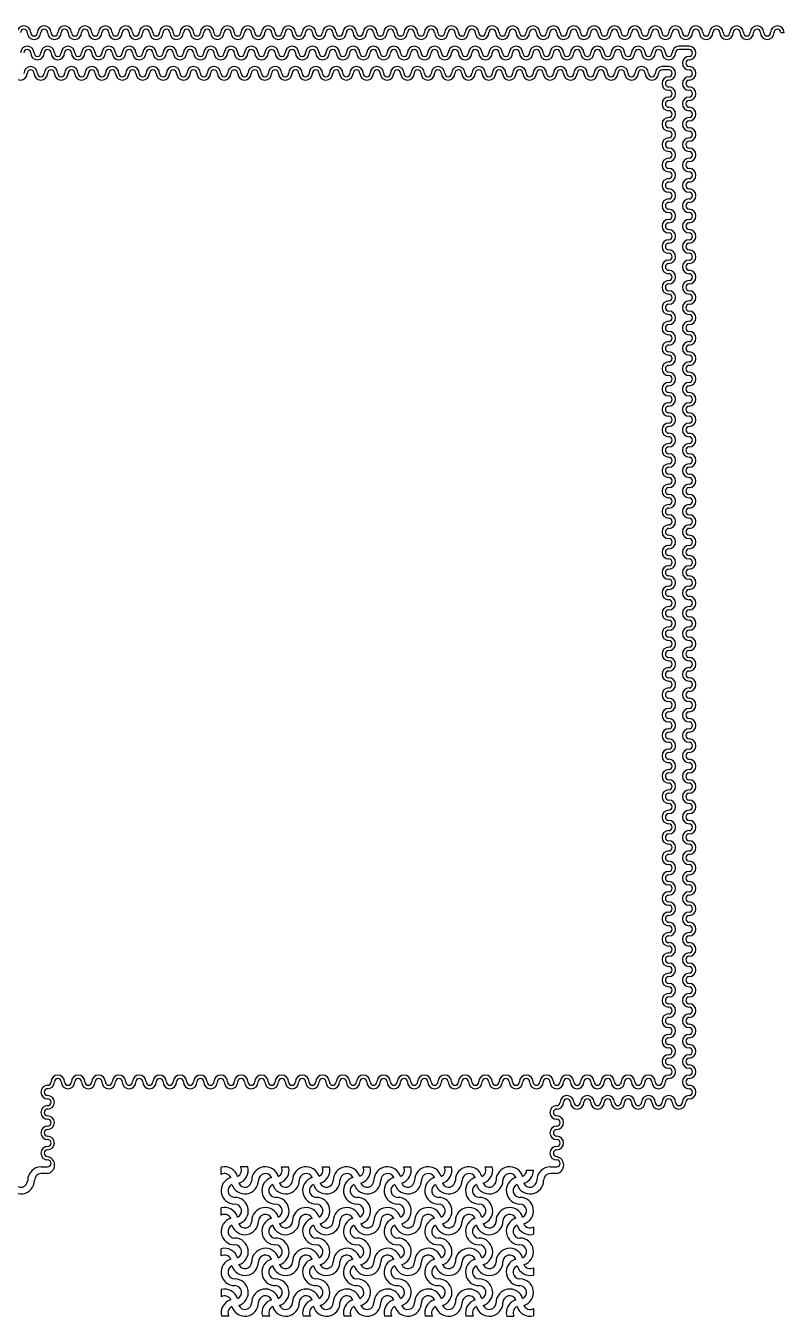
# Model space of a CAD drawing. Header units: millimetres. Extents: x 24 to 153, y 3 to 97.
# Drawn here: x 108 to 152.7, y 3.5 to 79.5 of the extents above; entities that cross this region are included whole.
import ezdxf

# ---------------------------------------------------------------- set-up
doc = ezdxf.new("R2010")
doc.units = ezdxf.units.MM
doc.header["$MEASUREMENT"] = 0
doc.layers.add('MASK_1', color=255, linetype='Continuous')

# ---------------------------------------------------------------- blocks, each defined once
blk = doc.blocks.new('*U8')
for centre, radius, start, end in [((-0.3, 0), 0.4, 0, 180), ((-0.3, 0), 0.2, 0, 180), ((0.3, 0), 0.4, 180, 0), ((0.3, 0), 0.2, 180, 0)]:
    blk.add_arc(centre, radius, start, end)
blk = doc.blocks.new('*U9')
at = {"color": 0, "linetype": 'ByBlock', "lineweight": -2, "transparency": 16777216}
for p in [(0, 0), (1.2, 0), (2.4, 0), (3.6, 0), (4.8, 0), (6, 0), (7.2, 0), (8.4, 0), (9.6, 0), (10.8, 0), (12, 0), (13.2, 0), (14.4, 0), (15.6, 0), (16.8, 0), (18, 0), (19.2, 0), (20.4, 0), (21.6, 0), (22.8, 0), (24, 0), (25.2, 0), (26.4, 0), (27.6, 0), (28.8, 0), (30, 0), (31.2, 0), (32.4, 0)]:
    blk.add_blockref('*U8', p, dxfattribs=at)
blk = doc.blocks.new('*U10')
for centre, radius, start, end in [((-0.3, 0), 0.4, 0, 180), ((-0.3, 0), 0.2, 0, 180), ((0.3, 0), 0.4, 180, 0), ((0.3, 0), 0.2, 180, 0)]:
    blk.add_arc(centre, radius, start, end)
blk = doc.blocks.new('*U11')
at = {"color": 0, "linetype": 'ByBlock', "lineweight": -2, "transparency": 16777216}
for p in [(0, 0), (1.2, 0), (2.4, 0), (3.6, 0)]:
    blk.add_blockref('*U10', p, dxfattribs=at)

msp = doc.modelspace()

# ---------------------------------------------------------------- linework, layer by layer
for p, q in [((152.531, 79.052), (152.731, 79.052)), ((147.131, 78.252), (146.531, 78.252)), ((147.131, 78.052), (146.531, 78.052)), ((145.931, 77.052), (145.531, 77.052)), ((145.931, 76.852), (145.531, 76.852)), ((108.956, 12.252), (109.331, 12.252)), ((119.556, 11.799), (119.556, 12.227)), ((121.13, 12.252), (120.702, 12.252)), ((123.102, 12.252), (123.53, 12.252)), ((125.502, 12.252), (125.93, 12.252)), ((127.902, 12.252), (128.33, 12.252)), ((130.302, 12.252), (130.73, 12.252)), ((132.702, 12.252), (133.13, 12.252)), ((135.102, 12.252), (135.53, 12.252)), ((138.956, 12.252), (139.331, 12.252)), ((109.331, 11.852), (108.956, 11.852)), ((137.556, 12.052), (137.956, 12.052)), ((139.331, 11.852), (138.956, 11.852)), ((119.556, 9.399), (119.556, 9.827)), ((137.956, 8.706), (137.956, 8.278)), ((119.556, 6.999), (119.556, 7.427)), ((137.956, 6.306), (137.956, 5.878)), ((119.556, 5.027), (119.556, 4.599)), ((137.956, 3.906), (137.956, 3.478)), ((120.009, 3.452), (119.581, 3.452)), ((122.409, 3.452), (121.981, 3.452)), ((124.809, 3.452), (124.381, 3.452)), ((127.209, 3.452), (126.781, 3.452)), ((129.609, 3.452), (129.181, 3.452)), ((132.009, 3.452), (131.581, 3.452)), ((134.409, 3.452), (133.981, 3.452)), ((136.381, 3.452), (136.809, 3.452))]:
    msp.add_line(p, q)
for centre, radius, start, end in [((107.931, 79.052), 0.4, 0, 180), ((107.931, 79.052), 0.2, 0, 180), ((108.531, 79.052), 0.4, 180, 0), ((108.531, 79.052), 0.2, 180, 0), ((109.131, 79.052), 0.4, 0, 180), ((109.131, 79.052), 0.2, 0, 180), ((109.731, 79.052), 0.4, 180, 0), ((109.731, 79.052), 0.2, 180, 0), ((110.331, 79.052), 0.4, 0, 180), ((110.331, 79.052), 0.2, 0, 180), ((110.931, 79.052), 0.4, 180, 0), ((110.931, 79.052), 0.2, 180, 0), ((111.531, 79.052), 0.4, 0, 180), ((111.531, 79.052), 0.2, 0, 180), ((112.131, 79.052), 0.4, 180, 0), ((112.131, 79.052), 0.2, 180, 0), ((112.731, 79.052), 0.4, 0, 180), ((112.731, 79.052), 0.2, 0, 180), ((113.331, 79.052), 0.4, 180, 0), ((113.331, 79.052), 0.2, 180, 0), ((113.931, 79.052), 0.4, 0, 180), ((113.931, 79.052), 0.2, 0, 180), ((114.531, 79.052), 0.4, 180, 0), ((114.531, 79.052), 0.2, 180, 0), ((115.131, 79.052), 0.4, 0, 180), ((115.131, 79.052), 0.2, 0, 180), ((115.731, 79.052), 0.4, 180, 0), ((115.731, 79.052), 0.2, 180, 0), ((116.331, 79.052), 0.4, 0, 180), ((116.331, 79.052), 0.2, 0, 180), ((116.931, 79.052), 0.4, 180, 0), ((116.931, 79.052), 0.2, 180, 0), ((117.531, 79.052), 0.4, 0, 180), ((117.531, 79.052), 0.2, 0, 180), ((118.131, 79.052), 0.4, 180, 0), ((118.131, 79.052), 0.2, 180, 0), ((118.731, 79.052), 0.4, 0, 180), ((118.731, 79.052), 0.2, 0, 180), ((119.331, 79.052), 0.4, 180, 0), ((119.331, 79.052), 0.2, 180, 0), ((119.931, 79.052), 0.4, 0, 180), ((119.931, 79.052), 0.2, 0, 180), ((120.531, 79.052), 0.4, 180, 0), ((120.531, 79.052), 0.2, 180, 0), ((121.131, 79.052), 0.4, 0, 180), ((121.131, 79.052), 0.2, 0, 180), ((121.731, 79.052), 0.4, 180, 0), ((121.731, 79.052), 0.2, 180, 0), ((122.331, 79.052), 0.4, 0, 180), ((122.331, 79.052), 0.2, 0, 180), ((122.931, 79.052), 0.4, 180, 0), ((122.931, 79.052), 0.2, 180, 0), ((123.531, 79.052), 0.4, 0, 180), ((123.531, 79.052), 0.2, 0, 180), ((124.131, 79.052), 0.4, 180, 0), ((124.131, 79.052), 0.2, 180, 0), ((124.731, 79.052), 0.4, 0, 180), ((124.731, 79.052), 0.2, 0, 180), ((125.331, 79.052), 0.4, 180, 0), ((125.331, 79.052), 0.2, 180, 0), ((125.931, 79.052), 0.4, 0, 180), ((125.931, 79.052), 0.2, 0, 180), ((126.531, 79.052), 0.4, 180, 0), ((126.531, 79.052), 0.2, 180, 0), ((127.131, 79.052), 0.4, 0, 180), ((127.131, 79.052), 0.2, 0, 180), ((127.731, 79.052), 0.4, 180, 0), ((127.731, 79.052), 0.2, 180, 0), ((128.331, 79.052), 0.4, 0, 180), ((128.331, 79.052), 0.2, 0, 180), ((128.931, 79.052), 0.4, 180, 0), ((128.931, 79.052), 0.2, 180, 0), ((129.531, 79.052), 0.4, 0, 180), ((129.531, 79.052), 0.2, 0, 180), ((130.131, 79.052), 0.4, 180, 0), ((130.131, 79.052), 0.2, 180, 0), ((130.731, 79.052), 0.4, 0, 180), ((130.731, 79.052), 0.2, 0, 180), ((131.331, 79.052), 0.4, 180, 0), ((131.331, 79.052), 0.2, 180, 0), ((131.931, 79.052), 0.4, 0, 180), ((131.931, 79.052), 0.2, 0, 180), ((132.531, 79.052), 0.4, 180, 0), ((132.531, 79.052), 0.2, 180, 0), ((133.131, 79.052), 0.4, 0, 180), ((133.131, 79.052), 0.2, 0, 180), ((133.731, 79.052), 0.4, 180, 0), ((133.731, 79.052), 0.2, 180, 0), ((134.331, 79.052), 0.4, 0, 180), ((134.331, 79.052), 0.2, 0, 180), ((134.931, 79.052), 0.4, 180, 0), ((134.931, 79.052), 0.2, 180, 0), ((135.531, 79.052), 0.4, 0, 180), ((135.531, 79.052), 0.2, 0, 180), ((136.131, 79.052), 0.4, 180, 0), ((136.131, 79.052), 0.2, 180, 0), ((136.731, 79.052), 0.4, 0, 180), ((136.731, 79.052), 0.2, 0, 180), ((137.331, 79.052), 0.4, 180, 0), ((137.331, 79.052), 0.2, 180, 0), ((137.931, 79.052), 0.4, 0, 180), ((137.931, 79.052), 0.2, 0, 180), ((138.531, 79.052), 0.4, 180, 0), ((138.531, 79.052), 0.2, 180, 0), ((139.131, 79.052), 0.4, 0, 180), ((139.131, 79.052), 0.2, 0, 180), ((139.731, 79.052), 0.4, 180, 0), ((139.731, 79.052), 0.2, 180, 0), ((140.331, 79.052), 0.4, 0, 180), ((140.331, 79.052), 0.2, 0, 180), ((140.931, 79.052), 0.4, 180, 0), ((140.931, 79.052), 0.2, 180, 0), ((141.531, 79.052), 0.4, 0, 180), ((141.531, 79.052), 0.2, 0, 180), ((142.131, 79.052), 0.4, 180, 0), ((142.131, 79.052), 0.2, 180, 0), ((142.731, 79.052), 0.4, 0, 180), ((142.731, 79.052), 0.2, 0, 180), ((143.331, 79.052), 0.4, 180, 0), ((143.331, 79.052), 0.2, 180, 0), ((143.931, 79.052), 0.4, 0, 180), ((143.931, 79.052), 0.2, 0, 180), ((144.531, 79.052), 0.4, 180, 0), ((144.531, 79.052), 0.2, 180, 0), ((145.131, 79.052), 0.4, 0, 180), ((145.131, 79.052), 0.2, 0, 180), ((145.731, 79.052), 0.4, 180, 0), ((145.731, 79.052), 0.2, 180, 0), ((146.331, 79.052), 0.4, 0, 180), ((146.331, 79.052), 0.2, 0, 180), ((146.931, 79.052), 0.4, 180, 0), ((146.931, 79.052), 0.2, 180, 0), ((147.531, 79.052), 0.4, 0, 180), ((147.531, 79.052), 0.2, 0, 180), ((148.131, 79.052), 0.4, 180, 0), ((148.131, 79.052), 0.2, 180, 0), ((148.731, 79.052), 0.4, 0, 180), ((148.731, 79.052), 0.2, 0, 180), ((149.331, 79.052), 0.4, 180, 0), ((149.331, 79.052), 0.2, 180, 0), ((149.931, 79.052), 0.4, 0, 180), ((149.931, 79.052), 0.2, 0, 180), ((150.531, 79.052), 0.4, 180, 0), ((150.531, 79.052), 0.2, 180, 0), ((151.131, 79.052), 0.4, 0, 180), ((151.131, 79.052), 0.2, 0, 180), ((151.731, 79.052), 0.4, 180, 0), ((151.731, 79.052), 0.2, 180, 0), ((152.331, 79.052), 0.4, 0, 180), ((152.331, 79.052), 0.2, 0, 180), ((108.131, 77.852), 0.4, 0, 180), ((108.131, 77.852), 0.2, 0, 180), ((108.731, 77.852), 0.4, 180, 0), ((108.731, 77.852), 0.2, 180, 0), ((109.331, 77.852), 0.4, 0, 180), ((109.331, 77.852), 0.2, 0, 180), ((109.931, 77.852), 0.4, 180, 0), ((109.931, 77.852), 0.2, 180, 0), ((110.531, 77.852), 0.4, 0, 180), ((110.531, 77.852), 0.2, 0, 180), ((111.131, 77.852), 0.4, 180, 0), ((111.131, 77.852), 0.2, 180, 0), ((111.731, 77.852), 0.4, 0, 180), ((111.731, 77.852), 0.2, 0, 180), ((112.331, 77.852), 0.4, 180, 0), ((112.331, 77.852), 0.2, 180, 0), ((112.931, 77.852), 0.4, 0, 180), ((112.931, 77.852), 0.2, 0, 180), ((113.531, 77.852), 0.4, 180, 0), ((113.531, 77.852), 0.2, 180, 0), ((114.131, 77.852), 0.4, 0, 180), ((114.131, 77.852), 0.2, 0, 180), ((114.731, 77.852), 0.4, 180, 0), ((114.731, 77.852), 0.2, 180, 0), ((115.331, 77.852), 0.4, 0, 180), ((115.331, 77.852), 0.2, 0, 180), ((115.931, 77.852), 0.4, 180, 0), ((115.931, 77.852), 0.2, 180, 0), ((116.531, 77.852), 0.4, 0, 180), ((116.531, 77.852), 0.2, 0, 180), ((117.131, 77.852), 0.4, 180, 0), ((117.131, 77.852), 0.2, 180, 0), ((117.731, 77.852), 0.4, 0, 180), ((117.731, 77.852), 0.2, 0, 180), ((118.331, 77.852), 0.4, 180, 0), ((118.331, 77.852), 0.2, 180, 0), ((118.931, 77.852), 0.4, 0, 180), ((118.931, 77.852), 0.2, 0, 180), ((119.531, 77.852), 0.4, 180, 0), ((119.531, 77.852), 0.2, 180, 0), ((120.131, 77.852), 0.4, 0, 180), ((120.131, 77.852), 0.2, 0, 180), ((120.731, 77.852), 0.4, 180, 0), ((120.731, 77.852), 0.2, 180, 0), ((121.331, 77.852), 0.4, 0, 180), ((121.331, 77.852), 0.2, 0, 180), ((121.931, 77.852), 0.4, 180, 0), ((121.931, 77.852), 0.2, 180, 0), ((122.531, 77.852), 0.4, 0, 180), ((122.531, 77.852), 0.2, 0, 180), ((123.131, 77.852), 0.4, 180, 0), ((123.131, 77.852), 0.2, 180, 0), ((123.731, 77.852), 0.4, 0, 180), ((123.731, 77.852), 0.2, 0, 180), ((124.331, 77.852), 0.4, 180, 0), ((124.331, 77.852), 0.2, 180, 0), ((124.931, 77.852), 0.4, 0, 180), ((124.931, 77.852), 0.2, 0, 180), ((125.531, 77.852), 0.4, 180, 0), ((125.531, 77.852), 0.2, 180, 0), ((126.131, 77.852), 0.4, 0, 180), ((126.131, 77.852), 0.2, 0, 180), ((126.731, 77.852), 0.4, 180, 0), ((126.731, 77.852), 0.2, 180, 0), ((127.331, 77.852), 0.4, 0, 180), ((127.331, 77.852), 0.2, 0, 180), ((127.931, 77.852), 0.4, 180, 0), ((127.931, 77.852), 0.2, 180, 0), ((128.531, 77.852), 0.4, 0, 180), ((128.531, 77.852), 0.2, 0, 180), ((129.131, 77.852), 0.4, 180, 0), ((129.131, 77.852), 0.2, 180, 0), ((129.731, 77.852), 0.4, 0, 180), ((129.731, 77.852), 0.2, 0, 180), ((130.331, 77.852), 0.4, 180, 0), ((130.331, 77.852), 0.2, 180, 0), ((130.931, 77.852), 0.4, 0, 180), ((130.931, 77.852), 0.2, 0, 180), ((131.531, 77.852), 0.4, 180, 0), ((131.531, 77.852), 0.2, 180, 0), ((132.131, 77.852), 0.4, 0, 180), ((132.131, 77.852), 0.2, 0, 180), ((132.731, 77.852), 0.4, 180, 0), ((132.731, 77.852), 0.2, 180, 0), ((133.331, 77.852), 0.4, 0, 180), ((133.331, 77.852), 0.2, 0, 180), ((133.931, 77.852), 0.4, 180, 0), ((133.931, 77.852), 0.2, 180, 0), ((134.531, 77.852), 0.4, 0, 180), ((134.531, 77.852), 0.2, 0, 180), ((135.131, 77.852), 0.4, 180, 0), ((135.131, 77.852), 0.2, 180, 0), ((135.731, 77.852), 0.4, 0, 180), ((135.731, 77.852), 0.2, 0, 180), ((136.331, 77.852), 0.4, 180, 0), ((136.331, 77.852), 0.2, 180, 0), ((136.931, 77.852), 0.4, 0, 180), ((136.931, 77.852), 0.2, 0, 180), ((137.531, 77.852), 0.4, 180, 0), ((137.531, 77.852), 0.2, 180, 0), ((138.131, 77.852), 0.4, 0, 180), ((138.131, 77.852), 0.2, 0, 180), ((138.731, 77.852), 0.4, 180, 0), ((138.731, 77.852), 0.2, 180, 0), ((139.331, 77.852), 0.4, 0, 180), ((139.331, 77.852), 0.2, 0, 180), ((139.931, 77.852), 0.4, 180, 0), ((139.931, 77.852), 0.2, 180, 0), ((140.531, 77.852), 0.4, 0, 180), ((140.531, 77.852), 0.2, 0, 180), ((141.131, 77.852), 0.4, 180, 0), ((141.131, 77.852), 0.2, 180, 0), ((141.731, 77.852), 0.4, 0, 180), ((141.731, 77.852), 0.2, 0, 180), ((142.331, 77.852), 0.4, 180, 0), ((142.331, 77.852), 0.2, 180, 0), ((142.931, 77.852), 0.4, 0, 180), ((142.931, 77.852), 0.2, 0, 180), ((143.531, 77.852), 0.4, 180, 0), ((143.531, 77.852), 0.2, 180, 0), ((144.131, 77.852), 0.4, 0, 180), ((144.131, 77.852), 0.2, 0, 180), ((144.731, 77.852), 0.4, 180, 0), ((144.731, 77.852), 0.2, 180, 0), ((145.331, 77.852), 0.4, 0, 180), ((145.331, 77.852), 0.2, 0, 180), ((145.931, 77.852), 0.4, 180, 0), ((145.931, 77.852), 0.2, 180, 0), ((146.531, 77.852), 0.4, 90, 180), ((146.531, 77.852), 0.2, 90, 180), ((147.131, 77.852), 0.4, 270, 90), ((147.131, 77.852), 0.2, 270, 90), ((108.331, 76.652), 0.4, 0, 180), ((108.331, 76.652), 0.2, 0, 180), ((109.531, 76.652), 0.4, 0, 180), ((109.531, 76.652), 0.2, 0, 180), ((110.731, 76.652), 0.4, 0, 180), ((110.731, 76.652), 0.2, 0, 180), ((111.931, 76.652), 0.4, 0, 180), ((111.931, 76.652), 0.2, 0, 180), ((113.131, 76.652), 0.4, 0, 180), ((113.131, 76.652), 0.2, 0, 180), ((114.331, 76.652), 0.4, 0, 180), ((114.331, 76.652), 0.2, 0, 180), ((115.531, 76.652), 0.4, 0, 180), ((115.531, 76.652), 0.2, 0, 180), ((116.731, 76.652), 0.4, 0, 180), ((116.731, 76.652), 0.2, 0, 180), ((117.931, 76.652), 0.4, 0, 180), ((117.931, 76.652), 0.2, 0, 180), ((119.131, 76.652), 0.4, 0, 180), ((119.131, 76.652), 0.2, 0, 180), ((120.331, 76.652), 0.4, 0, 180), ((120.331, 76.652), 0.2, 0, 180), ((121.531, 76.652), 0.4, 0, 180), ((121.531, 76.652), 0.2, 0, 180), ((122.731, 76.652), 0.4, 0, 180), ((122.731, 76.652), 0.2, 0, 180), ((123.931, 76.652), 0.4, 0, 180), ((123.931, 76.652), 0.2, 0, 180), ((125.131, 76.652), 0.4, 0, 180), ((125.131, 76.652), 0.2, 0, 180), ((126.331, 76.652), 0.4, 0, 180), ((126.331, 76.652), 0.2, 0, 180), ((127.531, 76.652), 0.4, 0, 180), ((127.531, 76.652), 0.2, 0, 180), ((128.731, 76.652), 0.4, 0, 180), ((128.731, 76.652), 0.2, 0, 180), ((129.931, 76.652), 0.4, 0, 180), ((129.931, 76.652), 0.2, 0, 180), ((131.131, 76.652), 0.4, 0, 180), ((131.131, 76.652), 0.2, 0, 180), ((132.331, 76.652), 0.4, 0, 180), ((132.331, 76.652), 0.2, 0, 180), ((133.531, 76.652), 0.4, 0, 180), ((133.531, 76.652), 0.2, 0, 180), ((134.731, 76.652), 0.4, 0, 180), ((134.731, 76.652), 0.2, 0, 180), ((135.931, 76.652), 0.4, 0, 180), ((135.931, 76.652), 0.2, 0, 180), ((137.131, 76.652), 0.4, 0, 180), ((137.131, 76.652), 0.2, 0, 180), ((138.331, 76.652), 0.4, 0, 180), ((138.331, 76.652), 0.2, 0, 180), ((139.531, 76.652), 0.4, 0, 180), ((139.531, 76.652), 0.2, 0, 180), ((140.731, 76.652), 0.4, 0, 180), ((140.731, 76.652), 0.2, 0, 180), ((141.931, 76.652), 0.4, 0, 180), ((141.931, 76.652), 0.2, 0, 180), ((143.131, 76.652), 0.4, 0, 180), ((143.131, 76.652), 0.2, 0, 180), ((144.331, 76.652), 0.4, 0, 180), ((144.331, 76.652), 0.2, 0, 180), ((145.531, 76.652), 0.4, 90, 180), ((145.531, 76.652), 0.2, 90, 180), ((145.931, 76.652), 0.4, 270, 90), ((145.931, 76.652), 0.2, 270, 90), ((147.131, 76.652), 0.4, 270, 90), ((147.131, 76.652), 0.2, 270, 90), ((107.731, 76.652), 0.4, 180, 0), ((108.931, 76.652), 0.4, 180, 0), ((108.931, 76.652), 0.2, 180, 0), ((110.131, 76.652), 0.4, 180, 0), ((110.131, 76.652), 0.2, 180, 0), ((111.331, 76.652), 0.4, 180, 0), ((111.331, 76.652), 0.2, 180, 0), ((112.531, 76.652), 0.4, 180, 0), ((112.531, 76.652), 0.2, 180, 0), ((113.731, 76.652), 0.4, 180, 0), ((113.731, 76.652), 0.2, 180, 0), ((114.931, 76.652), 0.4, 180, 0), ((114.931, 76.652), 0.2, 180, 0), ((116.131, 76.652), 0.4, 180, 0), ((116.131, 76.652), 0.2, 180, 0), ((117.331, 76.652), 0.4, 180, 0), ((117.331, 76.652), 0.2, 180, 0), ((118.531, 76.652), 0.4, 180, 0), ((118.531, 76.652), 0.2, 180, 0), ((119.731, 76.652), 0.4, 180, 0), ((119.731, 76.652), 0.2, 180, 0), ((120.931, 76.652), 0.4, 180, 0), ((120.931, 76.652), 0.2, 180, 0), ((122.131, 76.652), 0.4, 180, 0), ((122.131, 76.652), 0.2, 180, 0), ((123.331, 76.652), 0.4, 180, 0), ((123.331, 76.652), 0.2, 180, 0), ((124.531, 76.652), 0.4, 180, 0), ((124.531, 76.652), 0.2, 180, 0), ((125.731, 76.652), 0.4, 180, 0), ((125.731, 76.652), 0.2, 180, 0), ((126.931, 76.652), 0.4, 180, 0), ((126.931, 76.652), 0.2, 180, 0), ((128.131, 76.652), 0.4, 180, 0), ((128.131, 76.652), 0.2, 180, 0), ((129.331, 76.652), 0.4, 180, 0), ((129.331, 76.652), 0.2, 180, 0), ((130.531, 76.652), 0.4, 180, 0), ((130.531, 76.652), 0.2, 180, 0), ((131.731, 76.652), 0.4, 180, 0), ((131.731, 76.652), 0.2, 180, 0), ((132.931, 76.652), 0.4, 180, 0), ((132.931, 76.652), 0.2, 180, 0), ((134.131, 76.652), 0.4, 180, 0), ((134.131, 76.652), 0.2, 180, 0), ((135.331, 76.652), 0.4, 180, 0), ((135.331, 76.652), 0.2, 180, 0), ((136.531, 76.652), 0.4, 180, 0), ((136.531, 76.652), 0.2, 180, 0), ((137.731, 76.652), 0.4, 180, 0), ((137.731, 76.652), 0.2, 180, 0), ((138.931, 76.652), 0.4, 180, 0), ((138.931, 76.652), 0.2, 180, 0), ((140.131, 76.652), 0.4, 180, 0), ((140.131, 76.652), 0.2, 180, 0), ((141.331, 76.652), 0.4, 180, 0), ((141.331, 76.652), 0.2, 180, 0), ((142.531, 76.652), 0.4, 180, 0), ((142.531, 76.652), 0.2, 180, 0), ((143.731, 76.652), 0.4, 180, 0), ((143.731, 76.652), 0.2, 180, 0), ((144.931, 76.652), 0.4, 180, 0), ((144.931, 76.652), 0.2, 180, 0), ((145.931, 75.452), 0.4, 270, 90), ((145.931, 75.452), 0.2, 270, 90), ((147.131, 75.452), 0.4, 270, 90), ((147.131, 75.452), 0.2, 270, 90), ((145.931, 74.252), 0.4, 270, 90), ((147.131, 74.252), 0.4, 270, 90), ((145.931, 74.252), 0.2, 270, 90), ((147.131, 74.252), 0.2, 270, 90), ((145.931, 73.052), 0.4, 270, 90), ((145.931, 73.052), 0.2, 270, 90), ((147.131, 73.052), 0.4, 270, 90), ((147.131, 73.052), 0.2, 270, 90), ((145.931, 71.852), 0.4, 270, 90), ((147.131, 71.852), 0.4, 270, 90), ((145.931, 71.852), 0.2, 270, 90), ((147.131, 71.852), 0.2, 270, 90), ((145.931, 70.652), 0.4, 270, 90), ((145.931, 70.652), 0.2, 270, 90), ((147.131, 70.652), 0.4, 270, 90), ((147.131, 70.652), 0.2, 270, 90), ((145.931, 69.452), 0.4, 270, 90), ((145.931, 69.452), 0.2, 270, 90), ((147.131, 69.452), 0.4, 270, 90), ((147.131, 69.452), 0.2, 270, 90), ((145.931, 68.252), 0.4, 270, 90), ((145.931, 68.252), 0.2, 270, 90), ((147.131, 68.252), 0.4, 270, 90), ((147.131, 68.252), 0.2, 270, 90), ((145.931, 67.052), 0.4, 270, 90), ((145.931, 67.052), 0.2, 270, 90), ((147.131, 67.052), 0.4, 270, 90), ((147.131, 67.052), 0.2, 270, 90), ((145.931, 65.852), 0.4, 270, 90), ((147.131, 65.852), 0.4, 270, 90), ((145.931, 65.852), 0.2, 270, 90), ((147.131, 65.852), 0.2, 270, 90), ((145.931, 64.652), 0.4, 270, 90), ((145.931, 64.652), 0.2, 270, 90), ((147.131, 64.652), 0.4, 270, 90), ((147.131, 64.652), 0.2, 270, 90), ((145.931, 63.452), 0.4, 270, 90), ((147.131, 63.452), 0.4, 270, 90), ((145.931, 63.452), 0.2, 270, 90), ((147.131, 63.452), 0.2, 270, 90), ((145.931, 62.252), 0.4, 270, 90), ((145.931, 62.252), 0.2, 270, 90), ((147.131, 62.252), 0.4, 270, 90), ((147.131, 62.252), 0.2, 270, 90), ((145.931, 61.052), 0.4, 270, 90), ((145.931, 61.052), 0.2, 270, 90), ((147.131, 61.052), 0.4, 270, 90), ((147.131, 61.052), 0.2, 270, 90), ((145.931, 59.852), 0.4, 270, 90), ((145.931, 59.852), 0.2, 270, 90), ((147.131, 59.852), 0.4, 270, 90), ((147.131, 59.852), 0.2, 270, 90), ((145.931, 58.652), 0.4, 270, 90), ((145.931, 58.652), 0.2, 270, 90), ((147.131, 58.652), 0.4, 270, 90), ((147.131, 58.652), 0.2, 270, 90), ((145.931, 57.452), 0.4, 270, 90), ((147.131, 57.452), 0.4, 270, 90), ((145.931, 57.452), 0.2, 270, 90), ((147.131, 57.452), 0.2, 270, 90), ((145.931, 56.252), 0.4, 270, 90), ((145.931, 56.252), 0.2, 270, 90), ((147.131, 56.252), 0.4, 270, 90), ((147.131, 56.252), 0.2, 270, 90), ((145.931, 55.052), 0.4, 270, 90), ((145.931, 55.052), 0.2, 270, 90), ((147.131, 55.052), 0.4, 270, 90), ((147.131, 55.052), 0.2, 270, 90), ((145.931, 53.852), 0.4, 270, 90), ((145.931, 53.852), 0.2, 270, 90), ((147.131, 53.852), 0.4, 270, 90), ((147.131, 53.852), 0.2, 270, 90), ((145.931, 52.652), 0.4, 270, 90), ((145.931, 52.652), 0.2, 270, 90), ((147.131, 52.652), 0.4, 270, 90), ((147.131, 52.652), 0.2, 270, 90), ((145.931, 51.452), 0.4, 270, 90), ((147.131, 51.452), 0.4, 270, 90), ((145.931, 51.452), 0.2, 270, 90), ((147.131, 51.452), 0.2, 270, 90), ((145.931, 50.252), 0.4, 270, 90), ((145.931, 50.252), 0.2, 270, 90), ((147.131, 50.252), 0.4, 270, 90), ((147.131, 50.252), 0.2, 270, 90), ((145.931, 49.052), 0.4, 270, 90), ((147.131, 49.052), 0.4, 270, 90), ((145.931, 49.052), 0.2, 270, 90), ((147.131, 49.052), 0.2, 270, 90), ((145.931, 47.852), 0.4, 270, 90), ((145.931, 47.852), 0.2, 270, 90), ((147.131, 47.852), 0.4, 270, 90), ((147.131, 47.852), 0.2, 270, 90), ((145.931, 46.652), 0.4, 270, 90), ((145.931, 46.652), 0.2, 270, 90), ((147.131, 46.652), 0.4, 270, 90), ((147.131, 46.652), 0.2, 270, 90), ((145.931, 45.452), 0.4, 270, 90), ((145.931, 45.452), 0.2, 270, 90), ((147.131, 45.452), 0.4, 270, 90), ((147.131, 45.452), 0.2, 270, 90), ((145.931, 44.252), 0.4, 270, 90), ((145.931, 44.252), 0.2, 270, 90), ((147.131, 44.252), 0.4, 270, 90), ((147.131, 44.252), 0.2, 270, 90), ((145.931, 43.052), 0.4, 270, 90), ((147.131, 43.052), 0.4, 270, 90), ((145.931, 43.052), 0.2, 270, 90), ((147.131, 43.052), 0.2, 270, 90), ((145.931, 41.852), 0.4, 270, 90), ((145.931, 41.852), 0.2, 270, 90), ((147.131, 41.852), 0.4, 270, 90), ((147.131, 41.852), 0.2, 270, 90), ((145.931, 40.652), 0.4, 270, 90), ((147.131, 40.652), 0.4, 270, 90), ((145.931, 40.652), 0.2, 270, 90), ((147.131, 40.652), 0.2, 270, 90), ((145.931, 39.452), 0.4, 270, 90), ((145.931, 39.452), 0.2, 270, 90), ((147.131, 39.452), 0.4, 270, 90), ((147.131, 39.452), 0.2, 270, 90), ((145.931, 38.252), 0.4, 270, 90), ((145.931, 38.252), 0.2, 270, 90), ((147.131, 38.252), 0.4, 270, 90), ((147.131, 38.252), 0.2, 270, 90), ((145.931, 37.052), 0.4, 270, 90), ((145.931, 37.052), 0.2, 270, 90), ((147.131, 37.052), 0.4, 270, 90), ((147.131, 37.052), 0.2, 270, 90), ((145.931, 35.852), 0.4, 270, 90), ((145.931, 35.852), 0.2, 270, 90), ((147.131, 35.852), 0.4, 270, 90), ((147.131, 35.852), 0.2, 270, 90), ((145.931, 34.652), 0.4, 270, 90), ((147.131, 34.652), 0.4, 270, 90), ((145.931, 34.652), 0.2, 270, 90), ((147.131, 34.652), 0.2, 270, 90), ((145.931, 33.452), 0.4, 270, 90), ((145.931, 33.452), 0.2, 270, 90), ((147.131, 33.452), 0.4, 270, 90), ((147.131, 33.452), 0.2, 270, 90), ((145.931, 32.252), 0.4, 270, 90), ((145.931, 32.252), 0.2, 270, 90), ((147.131, 32.252), 0.4, 270, 90), ((147.131, 32.252), 0.2, 270, 90), ((145.931, 31.052), 0.4, 270, 90), ((145.931, 31.052), 0.2, 270, 90), ((147.131, 31.052), 0.4, 270, 90), ((147.131, 31.052), 0.2, 270, 90), ((145.931, 29.852), 0.4, 270, 90), ((145.931, 29.852), 0.2, 270, 90), ((147.131, 29.852), 0.4, 270, 90), ((147.131, 29.852), 0.2, 270, 90), ((145.931, 28.652), 0.4, 270, 90), ((147.131, 28.652), 0.4, 270, 90), ((145.931, 28.652), 0.2, 270, 90), ((147.131, 28.652), 0.2, 270, 90), ((145.931, 27.452), 0.4, 270, 90), ((145.931, 27.452), 0.2, 270, 90), ((147.131, 27.452), 0.4, 270, 90), ((147.131, 27.452), 0.2, 270, 90), ((145.931, 26.252), 0.4, 270, 90), ((147.131, 26.252), 0.4, 270, 90), ((145.931, 26.252), 0.2, 270, 90), ((147.131, 26.252), 0.2, 270, 90), ((145.931, 25.052), 0.4, 270, 90), ((145.931, 25.052), 0.2, 270, 90), ((147.131, 25.052), 0.4, 270, 90), ((147.131, 25.052), 0.2, 270, 90), ((145.931, 23.852), 0.4, 270, 90), ((145.931, 23.852), 0.2, 270, 90), ((147.131, 23.852), 0.4, 270, 90), ((147.131, 23.852), 0.2, 270, 90), ((145.931, 22.652), 0.4, 270, 90), ((145.931, 22.652), 0.2, 270, 90), ((147.131, 22.652), 0.4, 270, 90), ((147.131, 22.652), 0.2, 270, 90), ((145.931, 21.452), 0.4, 270, 90), ((145.931, 21.452), 0.2, 270, 90), ((147.131, 21.452), 0.4, 270, 90), ((147.131, 21.452), 0.2, 270, 90), ((145.931, 20.252), 0.4, 270, 90), ((147.131, 20.252), 0.4, 270, 90), ((145.931, 20.252), 0.2, 270, 90), ((147.131, 20.252), 0.2, 270, 90), ((145.931, 19.052), 0.4, 270, 90), ((145.931, 19.052), 0.2, 270, 90), ((147.131, 19.052), 0.4, 270, 90), ((147.131, 19.052), 0.2, 270, 90), ((145.931, 17.852), 0.4, 270, 90), ((147.131, 17.852), 0.4, 270, 90), ((109.931, 17.252), 0.4, 0, 180), ((111.131, 17.252), 0.4, 0, 180), ((145.931, 17.852), 0.2, 270, 90), ((147.131, 17.852), 0.2, 270, 90), ((109.931, 17.252), 0.2, 0, 180), ((110.531, 17.252), 0.4, 180, 0), ((110.531, 17.252), 0.2, 180, 0), ((111.131, 17.252), 0.2, 0, 180), ((111.731, 17.252), 0.4, 180, 0), ((111.731, 17.252), 0.2, 180, 0), ((147.131, 16.652), 0.4, 270, 90), ((147.131, 16.652), 0.2, 270, 90), ((109.331, 16.052), 0.4, 270, 90), ((109.331, 16.052), 0.2, 270, 90), ((139.931, 16.052), 0.4, 0, 180), ((139.931, 16.052), 0.2, 0, 180), ((140.531, 16.052), 0.4, 180, 0), ((140.531, 16.052), 0.2, 180, 0), ((141.131, 16.052), 0.4, 0, 180), ((141.131, 16.052), 0.2, 0, 180), ((141.731, 16.052), 0.4, 180, 0), ((141.731, 16.052), 0.2, 180, 0), ((109.331, 14.852), 0.4, 270, 90), ((139.331, 14.852), 0.4, 270, 90), ((109.331, 14.852), 0.2, 270, 90), ((139.331, 14.852), 0.2, 270, 90), ((109.331, 13.652), 0.4, 270, 90), ((109.331, 13.652), 0.2, 270, 90), ((139.331, 13.652), 0.4, 270, 90), ((139.331, 13.652), 0.2, 270, 90), ((108.956, 11.452), 0.8, 90, 180), ((138.956, 11.452), 0.8, 90, 180), ((107.756, 11.452), 0.8, 197.11443, 0), ((107.756, 11.452), 0.4, 204.29519, 0), ((108.956, 11.452), 0.4, 90, 180), ((137.756, 11.452), 0.8, 197.11443, 0), ((137.756, 11.452), 0.4, 204.29519, 0), ((138.956, 11.452), 0.4, 90, 180)]:
    msp.add_arc(centre, radius, start, end)
at = {"layer": 'MASK_1', "color": 0}
for centre, radius, start, end in [((147.131, 77.252), 0.4, 90, 270), ((147.131, 77.252), 0.2, 90, 270), ((145.931, 76.052), 0.4, 90, 270), ((145.931, 76.052), 0.2, 90, 270), ((147.131, 76.052), 0.4, 90, 270), ((147.131, 76.052), 0.2, 90, 270), ((145.931, 74.852), 0.4, 90, 270), ((147.131, 74.852), 0.4, 90, 270), ((145.931, 74.852), 0.2, 90, 270), ((147.131, 74.852), 0.2, 90, 270), ((145.931, 73.652), 0.4, 90, 270), ((145.931, 73.652), 0.2, 90, 270), ((147.131, 73.652), 0.4, 90, 270), ((147.131, 73.652), 0.2, 90, 270), ((145.931, 72.452), 0.4, 90, 270), ((145.931, 72.452), 0.2, 90, 270), ((147.131, 72.452), 0.4, 90, 270), ((147.131, 72.452), 0.2, 90, 270), ((145.931, 71.252), 0.4, 90, 270), ((145.931, 71.252), 0.2, 90, 270), ((147.131, 71.252), 0.4, 90, 270), ((147.131, 71.252), 0.2, 90, 270), ((145.931, 70.052), 0.4, 90, 270), ((145.931, 70.052), 0.2, 90, 270), ((147.131, 70.052), 0.4, 90, 270), ((147.131, 70.052), 0.2, 90, 270), ((145.931, 68.852), 0.4, 90, 270), ((147.131, 68.852), 0.4, 90, 270), ((145.931, 68.852), 0.2, 90, 270), ((147.131, 68.852), 0.2, 90, 270), ((145.931, 67.652), 0.4, 90, 270), ((145.931, 67.652), 0.2, 90, 270), ((147.131, 67.652), 0.4, 90, 270), ((147.131, 67.652), 0.2, 90, 270), ((145.931, 66.452), 0.4, 90, 270), ((145.931, 66.452), 0.2, 90, 270), ((147.131, 66.452), 0.4, 90, 270), ((147.131, 66.452), 0.2, 90, 270), ((145.931, 65.252), 0.4, 90, 270), ((145.931, 65.252), 0.2, 90, 270), ((147.131, 65.252), 0.4, 90, 270), ((147.131, 65.252), 0.2, 90, 270), ((145.931, 64.052), 0.4, 90, 270), ((145.931, 64.052), 0.2, 90, 270), ((147.131, 64.052), 0.4, 90, 270), ((147.131, 64.052), 0.2, 90, 270), ((145.931, 62.852), 0.4, 90, 270), ((147.131, 62.852), 0.4, 90, 270), ((145.931, 62.852), 0.2, 90, 270), ((147.131, 62.852), 0.2, 90, 270), ((145.931, 61.652), 0.4, 90, 270), ((145.931, 61.652), 0.2, 90, 270), ((147.131, 61.652), 0.4, 90, 270), ((147.131, 61.652), 0.2, 90, 270), ((145.931, 60.452), 0.4, 90, 270), ((147.131, 60.452), 0.4, 90, 270), ((145.931, 60.452), 0.2, 90, 270), ((147.131, 60.452), 0.2, 90, 270), ((145.931, 59.252), 0.4, 90, 270), ((145.931, 59.252), 0.2, 90, 270), ((147.131, 59.252), 0.4, 90, 270), ((147.131, 59.252), 0.2, 90, 270), ((145.931, 58.052), 0.4, 90, 270), ((145.931, 58.052), 0.2, 90, 270), ((147.131, 58.052), 0.4, 90, 270), ((147.131, 58.052), 0.2, 90, 270), ((145.931, 56.852), 0.4, 90, 270), ((145.931, 56.852), 0.2, 90, 270), ((147.131, 56.852), 0.4, 90, 270), ((147.131, 56.852), 0.2, 90, 270), ((145.931, 55.652), 0.4, 90, 270), ((145.931, 55.652), 0.2, 90, 270), ((147.131, 55.652), 0.4, 90, 270), ((147.131, 55.652), 0.2, 90, 270), ((145.931, 54.452), 0.4, 90, 270), ((147.131, 54.452), 0.4, 90, 270), ((145.931, 54.452), 0.2, 90, 270), ((147.131, 54.452), 0.2, 90, 270), ((145.931, 53.252), 0.4, 90, 270), ((145.931, 53.252), 0.2, 90, 270), ((147.131, 53.252), 0.4, 90, 270), ((147.131, 53.252), 0.2, 90, 270), ((145.931, 52.052), 0.4, 90, 270), ((147.131, 52.052), 0.4, 90, 270), ((145.931, 52.052), 0.2, 90, 270), ((147.131, 52.052), 0.2, 90, 270), ((145.931, 50.852), 0.4, 90, 270), ((145.931, 50.852), 0.2, 90, 270), ((147.131, 50.852), 0.4, 90, 270), ((147.131, 50.852), 0.2, 90, 270), ((145.931, 49.652), 0.4, 90, 270), ((145.931, 49.652), 0.2, 90, 270), ((147.131, 49.652), 0.4, 90, 270), ((147.131, 49.652), 0.2, 90, 270), ((145.931, 48.452), 0.4, 90, 270), ((145.931, 48.452), 0.2, 90, 270), ((147.131, 48.452), 0.4, 90, 270), ((147.131, 48.452), 0.2, 90, 270), ((145.931, 47.252), 0.4, 90, 270), ((145.931, 47.252), 0.2, 90, 270), ((147.131, 47.252), 0.4, 90, 270), ((147.131, 47.252), 0.2, 90, 270), ((145.931, 46.052), 0.4, 90, 270), ((147.131, 46.052), 0.4, 90, 270), ((145.931, 46.052), 0.2, 90, 270), ((147.131, 46.052), 0.2, 90, 270), ((145.931, 44.852), 0.4, 90, 270), ((145.931, 44.852), 0.2, 90, 270), ((147.131, 44.852), 0.4, 90, 270), ((147.131, 44.852), 0.2, 90, 270), ((145.931, 43.652), 0.4, 90, 270), ((145.931, 43.652), 0.2, 90, 270), ((147.131, 43.652), 0.4, 90, 270), ((147.131, 43.652), 0.2, 90, 270), ((145.931, 42.452), 0.4, 90, 270), ((145.931, 42.452), 0.2, 90, 270), ((147.131, 42.452), 0.4, 90, 270), ((147.131, 42.452), 0.2, 90, 270), ((145.931, 41.252), 0.4, 90, 270), ((145.931, 41.252), 0.2, 90, 270), ((147.131, 41.252), 0.4, 90, 270), ((147.131, 41.252), 0.2, 90, 270), ((145.931, 40.052), 0.4, 90, 270), ((147.131, 40.052), 0.4, 90, 270), ((145.931, 40.052), 0.2, 90, 270), ((147.131, 40.052), 0.2, 90, 270), ((145.931, 38.852), 0.4, 90, 270), ((145.931, 38.852), 0.2, 90, 270), ((147.131, 38.852), 0.4, 90, 270), ((147.131, 38.852), 0.2, 90, 270), ((145.931, 37.652), 0.4, 90, 270), ((147.131, 37.652), 0.4, 90, 270), ((145.931, 37.652), 0.2, 90, 270), ((147.131, 37.652), 0.2, 90, 270), ((145.931, 36.452), 0.4, 90, 270), ((145.931, 36.452), 0.2, 90, 270), ((147.131, 36.452), 0.4, 90, 270), ((147.131, 36.452), 0.2, 90, 270), ((145.931, 35.252), 0.4, 90, 270), ((145.931, 35.252), 0.2, 90, 270), ((147.131, 35.252), 0.4, 90, 270), ((147.131, 35.252), 0.2, 90, 270), ((145.931, 34.052), 0.4, 90, 270), ((145.931, 34.052), 0.2, 90, 270), ((147.131, 34.052), 0.4, 90, 270), ((147.131, 34.052), 0.2, 90, 270), ((145.931, 32.852), 0.4, 90, 270), ((145.931, 32.852), 0.2, 90, 270), ((147.131, 32.852), 0.4, 90, 270), ((147.131, 32.852), 0.2, 90, 270), ((145.931, 31.652), 0.4, 90, 270), ((147.131, 31.652), 0.4, 90, 270), ((145.931, 31.652), 0.2, 90, 270), ((147.131, 31.652), 0.2, 90, 270), ((145.931, 30.452), 0.4, 90, 270), ((145.931, 30.452), 0.2, 90, 270), ((147.131, 30.452), 0.4, 90, 270), ((147.131, 30.452), 0.2, 90, 270), ((145.931, 29.252), 0.4, 90, 270), ((147.131, 29.252), 0.4, 90, 270), ((145.931, 29.252), 0.2, 90, 270), ((147.131, 29.252), 0.2, 90, 270), ((145.931, 28.052), 0.4, 90, 270), ((145.931, 28.052), 0.2, 90, 270), ((147.131, 28.052), 0.4, 90, 270), ((147.131, 28.052), 0.2, 90, 270), ((145.931, 26.852), 0.4, 90, 270), ((145.931, 26.852), 0.2, 90, 270), ((147.131, 26.852), 0.4, 90, 270), ((147.131, 26.852), 0.2, 90, 270), ((145.931, 25.652), 0.4, 90, 270), ((145.931, 25.652), 0.2, 90, 270), ((147.131, 25.652), 0.4, 90, 270), ((147.131, 25.652), 0.2, 90, 270), ((145.931, 24.452), 0.4, 90, 270), ((145.931, 24.452), 0.2, 90, 270), ((147.131, 24.452), 0.4, 90, 270), ((147.131, 24.452), 0.2, 90, 270), ((145.931, 23.252), 0.4, 90, 270), ((147.131, 23.252), 0.4, 90, 270), ((145.931, 23.252), 0.2, 90, 270), ((147.131, 23.252), 0.2, 90, 270), ((145.931, 22.052), 0.4, 90, 270), ((145.931, 22.052), 0.2, 90, 270), ((147.131, 22.052), 0.4, 90, 270), ((147.131, 22.052), 0.2, 90, 270), ((145.931, 20.852), 0.4, 90, 270), ((145.931, 20.852), 0.2, 90, 270), ((147.131, 20.852), 0.4, 90, 270), ((147.131, 20.852), 0.2, 90, 270), ((145.931, 19.652), 0.4, 90, 270), ((145.931, 19.652), 0.2, 90, 270), ((147.131, 19.652), 0.4, 90, 270), ((147.131, 19.652), 0.2, 90, 270), ((145.931, 18.452), 0.4, 90, 270), ((145.931, 18.452), 0.2, 90, 270), ((147.131, 18.452), 0.4, 90, 270), ((147.131, 18.452), 0.2, 90, 270), ((145.931, 17.252), 0.4, 90, 180), ((147.131, 17.252), 0.4, 90, 270), ((109.331, 16.652), 0.4, 90, 270), ((109.331, 16.652), 0.2, 90, 270), ((109.331, 17.252), 0.2, 270, 0), ((109.331, 17.252), 0.4, 270, 0), ((145.931, 17.252), 0.2, 90, 180), ((147.131, 17.252), 0.2, 90, 270), ((139.331, 16.052), 0.2, 270, 0), ((139.331, 16.052), 0.4, 270, 0), ((147.131, 16.052), 0.4, 90, 180), ((147.131, 16.052), 0.2, 90, 180), ((109.331, 15.452), 0.4, 90, 270), ((109.331, 15.452), 0.2, 90, 270), ((139.331, 15.452), 0.4, 90, 270), ((139.331, 15.452), 0.2, 90, 270), ((109.331, 14.252), 0.4, 90, 270), ((109.331, 14.252), 0.2, 90, 270), ((139.331, 14.252), 0.4, 90, 270), ((139.331, 14.252), 0.2, 90, 270), ((109.331, 13.052), 0.4, 90, 270), ((109.331, 13.052), 0.2, 90, 270), ((139.331, 13.052), 0.4, 90, 270), ((139.331, 13.052), 0.2, 90, 270), ((109.231, 12.352), 0.51, 281.30993, 78.69007), ((109.331, 12.452), 0.2, 270, 90), ((139.231, 12.352), 0.51, 281.30993, 78.69007), ((139.331, 12.452), 0.2, 270, 90)]:
    msp.add_arc(centre, radius, start, end, dxfattribs=at)
at = {"layer": 'MASK_1'}
for centre, radius, start, end in [((119.756, 11.452), 0.8, 17.11443, 104.47751), ((120.356, 12.052), 0.4, 294.29519, 30), ((120.356, 12.052), 0.8, 287.11443, 14.47751), ((122.156, 11.452), 0.8, 17.11443, 180), ((122.756, 12.052), 0.4, 294.29519, 30), ((122.756, 12.052), 0.8, 287.11443, 14.47751), ((124.556, 11.452), 0.8, 17.11443, 180), ((125.156, 12.052), 0.4, 294.29519, 30), ((125.156, 12.052), 0.8, 287.11443, 14.47751), ((126.956, 11.452), 0.8, 17.11443, 180), ((127.556, 12.052), 0.4, 294.29519, 30), ((127.556, 12.052), 0.8, 287.11443, 14.47751), ((129.356, 11.452), 0.8, 17.11443, 180), ((129.956, 12.052), 0.4, 294.29519, 30), ((129.956, 12.052), 0.8, 287.11443, 14.47751), ((131.756, 11.452), 0.8, 17.11443, 180), ((132.356, 12.052), 0.4, 294.29519, 30), ((132.356, 12.052), 0.8, 287.11443, 14.47751), ((134.156, 11.452), 0.8, 17.11443, 180), ((134.756, 12.052), 0.4, 294.29519, 30), ((134.756, 12.052), 0.8, 287.11443, 14.47751), ((136.556, 11.452), 0.8, 17.11443, 180), ((119.756, 11.452), 0.4, 24.29519, 120), ((120.356, 10.852), 0.8, 107.11443, 270), ((120.956, 11.452), 0.8, 197.11443, 0), ((120.956, 11.452), 0.4, 204.29519, 0), ((122.156, 11.452), 0.4, 24.29519, 180), ((122.756, 10.852), 0.8, 107.11443, 270), ((123.356, 11.452), 0.8, 197.11443, 0), ((123.356, 11.452), 0.4, 204.29519, 0), ((124.556, 11.452), 0.4, 24.29519, 180), ((125.156, 10.852), 0.8, 107.11443, 270), ((125.756, 11.452), 0.8, 197.11443, 0), ((125.756, 11.452), 0.4, 204.29519, 0), ((126.956, 11.452), 0.4, 24.29519, 180), ((127.556, 10.852), 0.8, 107.11443, 270), ((128.156, 11.452), 0.8, 197.11443, 0), ((128.156, 11.452), 0.4, 204.29519, 0), ((129.356, 11.452), 0.4, 24.29519, 180), ((129.956, 10.852), 0.8, 107.11443, 270), ((130.556, 11.452), 0.8, 197.11443, 0), ((130.556, 11.452), 0.4, 204.29519, 0), ((131.756, 11.452), 0.4, 24.29519, 180), ((132.356, 10.852), 0.8, 107.11443, 270), ((132.956, 11.452), 0.8, 197.11443, 0), ((132.956, 11.452), 0.4, 204.29519, 0), ((134.156, 11.452), 0.4, 24.29519, 180), ((134.756, 10.852), 0.8, 107.11443, 270), ((135.356, 11.452), 0.8, 197.11443, 0), ((135.356, 11.452), 0.4, 204.29519, 0), ((136.556, 11.452), 0.4, 24.29519, 180), ((137.156, 10.852), 0.8, 107.11443, 270), ((137.156, 12.052), 0.4, 294.29519, 0), ((137.156, 12.052), 0.8, 287.11443, 0), ((120.356, 10.852), 0.4, 114.29519, 270), ((122.756, 10.852), 0.4, 114.29519, 270), ((125.156, 10.852), 0.4, 114.29519, 270), ((127.556, 10.852), 0.4, 114.29519, 270), ((129.956, 10.852), 0.4, 114.29519, 270), ((132.356, 10.852), 0.4, 114.29519, 270), ((134.756, 10.852), 0.4, 114.29519, 270), ((137.156, 10.852), 0.4, 114.29519, 270), ((120.356, 9.652), 0.8, 287.11443, 90), ((120.356, 9.652), 0.4, 294.29519, 90), ((122.756, 9.652), 0.8, 287.11443, 90), ((122.756, 9.652), 0.4, 294.29519, 90), ((125.156, 9.652), 0.8, 287.11443, 90), ((125.156, 9.652), 0.4, 294.29519, 90), ((127.556, 9.652), 0.8, 287.11443, 90), ((127.556, 9.652), 0.4, 294.29519, 90), ((129.956, 9.652), 0.8, 287.11443, 90), ((129.956, 9.652), 0.4, 294.29519, 90), ((132.356, 9.652), 0.8, 287.11443, 90), ((132.356, 9.652), 0.4, 294.29519, 90), ((134.756, 9.652), 0.8, 287.11443, 90), ((134.756, 9.652), 0.4, 294.29519, 90), ((137.156, 9.652), 0.8, 287.11443, 90), ((137.156, 9.652), 0.4, 294.29519, 90), ((119.756, 9.052), 0.8, 17.11443, 104.47751), ((119.756, 9.052), 0.4, 24.29519, 120), ((120.356, 8.452), 0.8, 107.11443, 270), ((122.156, 9.052), 0.8, 17.11443, 180), ((122.156, 9.052), 0.4, 24.29519, 180), ((122.756, 8.452), 0.8, 107.11443, 270), ((124.556, 9.052), 0.8, 17.11443, 180), ((124.556, 9.052), 0.4, 24.29519, 180), ((125.156, 8.452), 0.8, 107.11443, 270), ((126.956, 9.052), 0.8, 17.11443, 180), ((126.956, 9.052), 0.4, 24.29519, 180), ((127.556, 8.452), 0.8, 107.11443, 270), ((129.356, 9.052), 0.8, 17.11443, 180), ((129.356, 9.052), 0.4, 24.29519, 180), ((129.956, 8.452), 0.8, 107.11443, 270), ((131.756, 9.052), 0.8, 17.11443, 180), ((131.756, 9.052), 0.4, 24.29519, 180), ((132.356, 8.452), 0.8, 107.11443, 270), ((134.156, 9.052), 0.8, 17.11443, 180), ((134.156, 9.052), 0.4, 24.29519, 180), ((134.756, 8.452), 0.8, 107.11443, 270), ((136.556, 9.052), 0.8, 17.11443, 180), ((136.556, 9.052), 0.4, 24.29519, 180), ((137.156, 8.452), 0.8, 107.11443, 270), ((120.356, 8.452), 0.4, 114.29519, 270), ((120.956, 9.052), 0.8, 197.11443, 0), ((120.956, 9.052), 0.4, 204.29519, 0), ((122.756, 8.452), 0.4, 114.29519, 270), ((123.356, 9.052), 0.8, 197.11443, 0), ((123.356, 9.052), 0.4, 204.29519, 0), ((125.156, 8.452), 0.4, 114.29519, 270), ((125.756, 9.052), 0.8, 197.11443, 0), ((125.756, 9.052), 0.4, 204.29519, 0), ((127.556, 8.452), 0.4, 114.29519, 270), ((128.156, 9.052), 0.8, 197.11443, 0), ((128.156, 9.052), 0.4, 204.29519, 0), ((129.956, 8.452), 0.4, 114.29519, 270), ((130.556, 9.052), 0.8, 197.11443, 0), ((130.556, 9.052), 0.4, 204.29519, 0), ((132.356, 8.452), 0.4, 114.29519, 270), ((132.956, 9.052), 0.8, 197.11443, 0), ((132.956, 9.052), 0.4, 204.29519, 0), ((134.756, 8.452), 0.4, 114.29519, 270), ((135.356, 9.052), 0.8, 197.11443, 0), ((135.356, 9.052), 0.4, 204.29519, 0), ((137.156, 8.452), 0.4, 114.29519, 270), ((137.756, 9.052), 0.8, 197.11443, 284.47751), ((137.756, 9.052), 0.4, 204.29519, 300), ((120.356, 7.252), 0.8, 287.11443, 90), ((120.356, 7.252), 0.4, 294.29519, 90), ((122.756, 7.252), 0.8, 287.11443, 90), ((122.756, 7.252), 0.4, 294.29519, 90), ((125.156, 7.252), 0.8, 287.11443, 90), ((125.156, 7.252), 0.4, 294.29519, 90), ((127.556, 7.252), 0.8, 287.11443, 90), ((127.556, 7.252), 0.4, 294.29519, 90), ((129.956, 7.252), 0.8, 287.11443, 90), ((129.956, 7.252), 0.4, 294.29519, 90), ((132.356, 7.252), 0.8, 287.11443, 90), ((132.356, 7.252), 0.4, 294.29519, 90), ((134.756, 7.252), 0.8, 287.11443, 90), ((134.756, 7.252), 0.4, 294.29519, 90), ((137.156, 7.252), 0.8, 287.11443, 90), ((137.156, 7.252), 0.4, 294.29519, 90), ((119.756, 6.652), 0.8, 17.11443, 104.47751), ((119.756, 6.652), 0.4, 24.29519, 120), ((122.156, 6.652), 0.8, 17.11443, 180), ((122.156, 6.652), 0.4, 24.29519, 180), ((124.556, 6.652), 0.8, 17.11443, 180), ((124.556, 6.652), 0.4, 24.29519, 180), ((126.956, 6.652), 0.8, 17.11443, 180), ((126.956, 6.652), 0.4, 24.29519, 180), ((129.356, 6.652), 0.8, 17.11443, 180), ((129.356, 6.652), 0.4, 24.29519, 180), ((131.756, 6.652), 0.8, 17.11443, 180), ((131.756, 6.652), 0.4, 24.29519, 180), ((134.156, 6.652), 0.8, 17.11443, 180), ((134.156, 6.652), 0.4, 24.29519, 180), ((136.556, 6.652), 0.8, 17.11443, 180), ((136.556, 6.652), 0.4, 24.29519, 180), ((120.356, 6.052), 0.8, 107.11443, 270), ((120.356, 6.052), 0.4, 114.29519, 270), ((120.956, 6.652), 0.8, 197.11443, 0), ((120.956, 6.652), 0.4, 204.29519, 0), ((122.756, 6.052), 0.8, 107.11443, 270), ((122.756, 6.052), 0.4, 114.29519, 270), ((123.356, 6.652), 0.8, 197.11443, 0), ((123.356, 6.652), 0.4, 204.29519, 0), ((125.156, 6.052), 0.8, 107.11443, 270), ((125.156, 6.052), 0.4, 114.29519, 270), ((125.756, 6.652), 0.8, 197.11443, 0), ((125.756, 6.652), 0.4, 204.29519, 0), ((127.556, 6.052), 0.8, 107.11443, 270), ((127.556, 6.052), 0.4, 114.29519, 270), ((128.156, 6.652), 0.8, 197.11443, 0), ((128.156, 6.652), 0.4, 204.29519, 0), ((129.956, 6.052), 0.8, 107.11443, 270), ((129.956, 6.052), 0.4, 114.29519, 270), ((130.556, 6.652), 0.8, 197.11443, 0), ((130.556, 6.652), 0.4, 204.29519, 0), ((132.356, 6.052), 0.8, 107.11443, 270), ((132.356, 6.052), 0.4, 114.29519, 270), ((132.956, 6.652), 0.8, 197.11443, 0), ((132.956, 6.652), 0.4, 204.29519, 0), ((134.756, 6.052), 0.8, 107.11443, 270), ((134.756, 6.052), 0.4, 114.29519, 270), ((135.356, 6.652), 0.8, 197.11443, 0), ((135.356, 6.652), 0.4, 204.29519, 0), ((137.156, 6.052), 0.8, 107.11443, 270), ((137.156, 6.052), 0.4, 114.29519, 270), ((137.756, 6.652), 0.8, 197.11443, 284.47751), ((137.756, 6.652), 0.4, 204.29519, 300), ((120.356, 4.852), 0.8, 287.11443, 90), ((122.756, 4.852), 0.8, 287.11443, 90), ((125.156, 4.852), 0.8, 287.11443, 90), ((127.556, 4.852), 0.8, 287.11443, 90), ((129.956, 4.852), 0.8, 287.11443, 90), ((132.356, 4.852), 0.8, 287.11443, 90), ((134.756, 4.852), 0.8, 287.11443, 90), ((137.156, 4.852), 0.8, 287.11443, 90), ((119.756, 4.252), 0.8, 17.11443, 104.47751), ((119.756, 4.252), 0.4, 24.29519, 120), ((120.356, 4.852), 0.4, 294.29519, 90), ((122.156, 4.252), 0.8, 17.11443, 180), ((122.156, 4.252), 0.4, 24.29519, 180), ((122.756, 4.852), 0.4, 294.29519, 90), ((124.556, 4.252), 0.8, 17.11443, 180), ((124.556, 4.252), 0.4, 24.29519, 180), ((125.156, 4.852), 0.4, 294.29519, 90), ((126.956, 4.252), 0.8, 17.11443, 180), ((126.956, 4.252), 0.4, 24.29519, 180), ((127.556, 4.852), 0.4, 294.29519, 90), ((129.356, 4.252), 0.8, 17.11443, 180), ((129.356, 4.252), 0.4, 24.29519, 180), ((129.956, 4.852), 0.4, 294.29519, 90), ((131.756, 4.252), 0.8, 17.11443, 180), ((131.756, 4.252), 0.4, 24.29519, 180), ((132.356, 4.852), 0.4, 294.29519, 90), ((134.156, 4.252), 0.8, 17.11443, 180), ((134.156, 4.252), 0.4, 24.29519, 180), ((134.756, 4.852), 0.4, 294.29519, 90), ((136.556, 4.252), 0.8, 17.11443, 180), ((136.556, 4.252), 0.4, 24.29519, 180), ((137.156, 4.852), 0.4, 294.29519, 90), ((120.356, 3.652), 0.8, 107.11443, 194.47751), ((120.356, 3.652), 0.4, 114.29519, 210), ((120.956, 4.252), 0.8, 197.11443, 0), ((120.956, 4.252), 0.4, 204.29519, 0), ((122.756, 3.652), 0.8, 107.11443, 194.47751), ((122.756, 3.652), 0.4, 114.29519, 210), ((123.356, 4.252), 0.8, 197.11443, 0), ((123.356, 4.252), 0.4, 204.29519, 0), ((125.156, 3.652), 0.8, 107.11443, 194.47751), ((125.156, 3.652), 0.4, 114.29519, 210), ((125.756, 4.252), 0.8, 197.11443, 0), ((125.756, 4.252), 0.4, 204.29519, 0), ((127.556, 3.652), 0.8, 107.11443, 194.47751), ((127.556, 3.652), 0.4, 114.29519, 210), ((128.156, 4.252), 0.8, 197.11443, 0), ((128.156, 4.252), 0.4, 204.29519, 0), ((129.956, 3.652), 0.8, 107.11443, 194.47751), ((129.956, 3.652), 0.4, 114.29519, 210), ((130.556, 4.252), 0.8, 197.11443, 0), ((130.556, 4.252), 0.4, 204.29519, 0), ((132.356, 3.652), 0.8, 107.11443, 194.47751), ((132.356, 3.652), 0.4, 114.29519, 210), ((132.956, 4.252), 0.8, 197.11443, 0), ((132.956, 4.252), 0.4, 204.29519, 0), ((134.756, 3.652), 0.8, 107.11443, 194.47751), ((134.756, 3.652), 0.4, 114.29519, 210), ((135.356, 4.252), 0.8, 197.11443, 0), ((135.356, 4.252), 0.4, 204.29519, 0), ((137.156, 3.652), 0.8, 107.11443, 194.47751), ((137.156, 3.652), 0.4, 114.29519, 210), ((137.756, 4.252), 0.8, 197.11443, 284.47751), ((137.756, 4.252), 0.4, 204.29519, 300)]:
    msp.add_arc(centre, radius, start, end, dxfattribs=at)

# ---------------------------------------------------------------- block references
for name, p in [('*U9', (112.631, 17.252)), ('*U11', (142.631, 16.052))]:
    msp.add_blockref(name, p)

doc.saveas('drawing.dxf')
